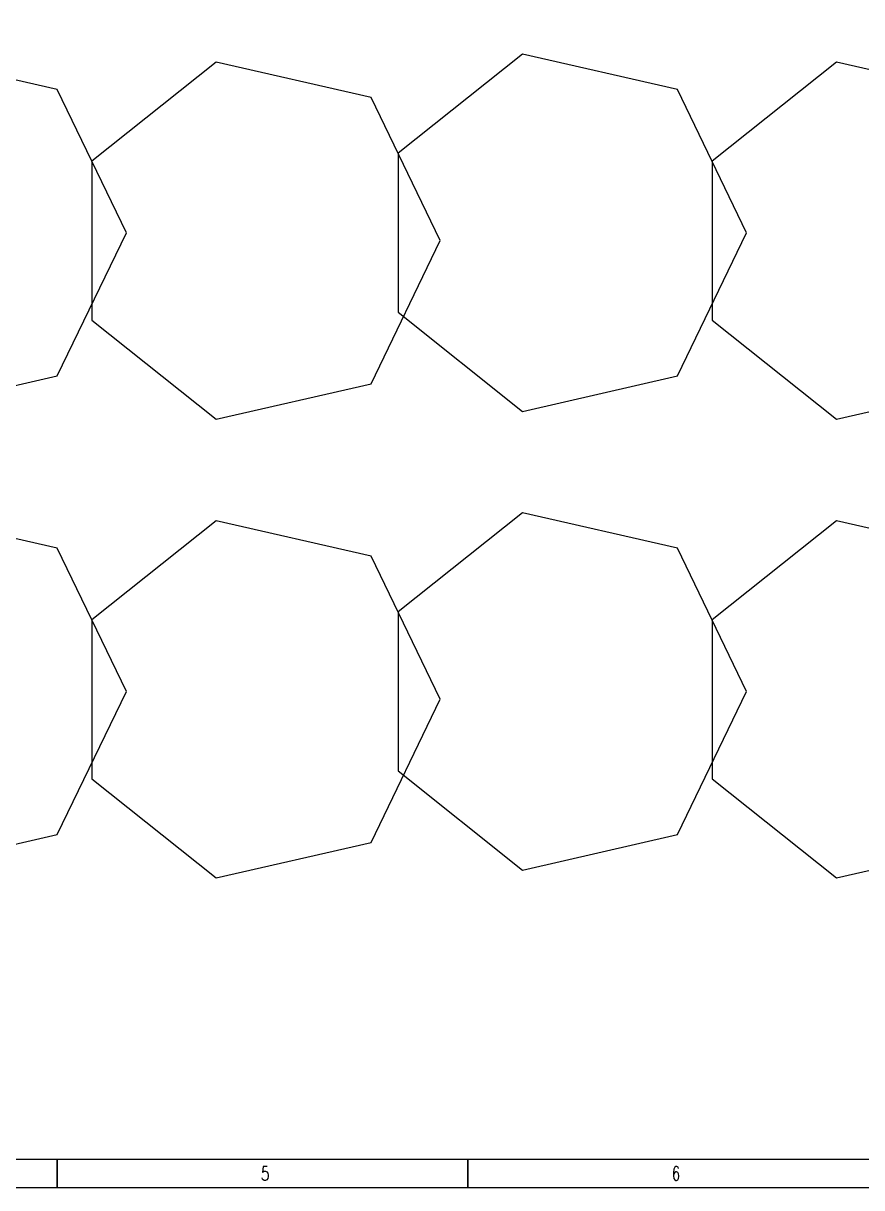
# Model space of a CAD drawing. Extents: x -383207 to 558143, y -95136 to 11777.
# Drawn here: x -75783 to -53704, y -93193 to -62509 of the extents above; entities that cross this region are included whole.
import ezdxf

# ---------------------------------------------------------------- set-up
doc = ezdxf.new("R2010")
doc.units = 0
doc.layers.get('0').update_dxf_attribs({"linetype": 'CONTINUOUS'})
doc.layers.add('TK', color=4, linetype='CONTINUOUS')
doc.styles.add('HZbine', font='txt_____.ttf', dxfattribs={"width": 0.7, "bigfont": 'HZTXT'})

msp = doc.modelspace()

# ---------------------------------------------------------------- linework, layer by layer
for points in [[(-120037.9, -30118.5), (-30862.9, -30118.5), (-30862.9, -93193.5), (-120037.9, -93193.5)], [(-73069.2, -68029.2), (-74886.8, -64255.1), (-78970.7, -63323), (-82245.8, -65934.7), (-82245.8, -70123.7), (-78970.7, -72735.5), (-74886.8, -71803.4)], [(-56733.4, -68029.2), (-58550.9, -64255.1), (-62634.9, -63323), (-65909.9, -65934.7), (-65909.9, -70123.7), (-62634.9, -72735.5), (-58550.9, -71803.4)], [(-64801.4, -68236.7), (-66618.9, -64462.5), (-70702.9, -63530.4), (-73978, -66142.2), (-73978, -70331.2), (-70702.9, -72943), (-66618.9, -72010.8)], [(-48465.5, -68236.7), (-50283.1, -64462.5), (-54367, -63530.4), (-57642.1, -66142.2), (-57642.1, -70331.2), (-54367, -72943), (-50283.1, -72010.8)], [(-73069.2, -80115.1), (-74886.8, -76341), (-78970.7, -75408.9), (-82245.8, -78020.6), (-82245.8, -82209.6), (-78970.7, -84821.4), (-74886.8, -83889.3)], [(-56733.4, -80115.1), (-58550.9, -76341), (-62634.9, -75408.9), (-65909.9, -78020.6), (-65909.9, -82209.6), (-62634.9, -84821.4), (-58550.9, -83889.3)], [(-64801.4, -80322.6), (-66618.9, -76548.4), (-70702.9, -75616.3), (-73978, -78228.1), (-73978, -82417.1), (-70702.9, -85028.9), (-66618.9, -84096.7)], [(-48465.5, -80322.6), (-50283.1, -76548.4), (-54367, -75616.3), (-57642.1, -78228.1), (-57642.1, -82417.1), (-54367, -85028.9), (-50283.1, -84096.7)]]:
    msp.add_lwpolyline(points, close=True)
at = {"layer": 'TK', "color": 4, "const_width": 37.5}
msp.add_lwpolyline([(-118162.9, -30868.5), (-31618.9, -30868.5), (-31618.9, -92443.5), (-118162.9, -92443.5)], close=True, dxfattribs=at)
at = {"layer": 'TK', "color": 4, "flags": 128}
for points in [[(-74890.9, -92443.5), (-74890.9, -93193.5)], [(-74890.9, -93193.5), (-74890.9, -92443.5)], [(-64072.9, -92443.5), (-64072.9, -93193.5)], [(-64072.9, -93193.5), (-64072.9, -92443.5)], [(-30862.9, -93193.5), (-120037.9, -93193.5)]]:
    msp.add_lwpolyline(points, dxfattribs=at)

# ---------------------------------------------------------------- texts
at = {"layer": 'TK', "color": 4, "style": 'HZbine', "width": 0.7}
for s, p in [('5', (-69525.8, -93006)), ('6', (-58707.8, -93006))]:
    msp.add_text(s, height=375, dxfattribs=at).set_placement(p)

doc.saveas('drawing.dxf')
